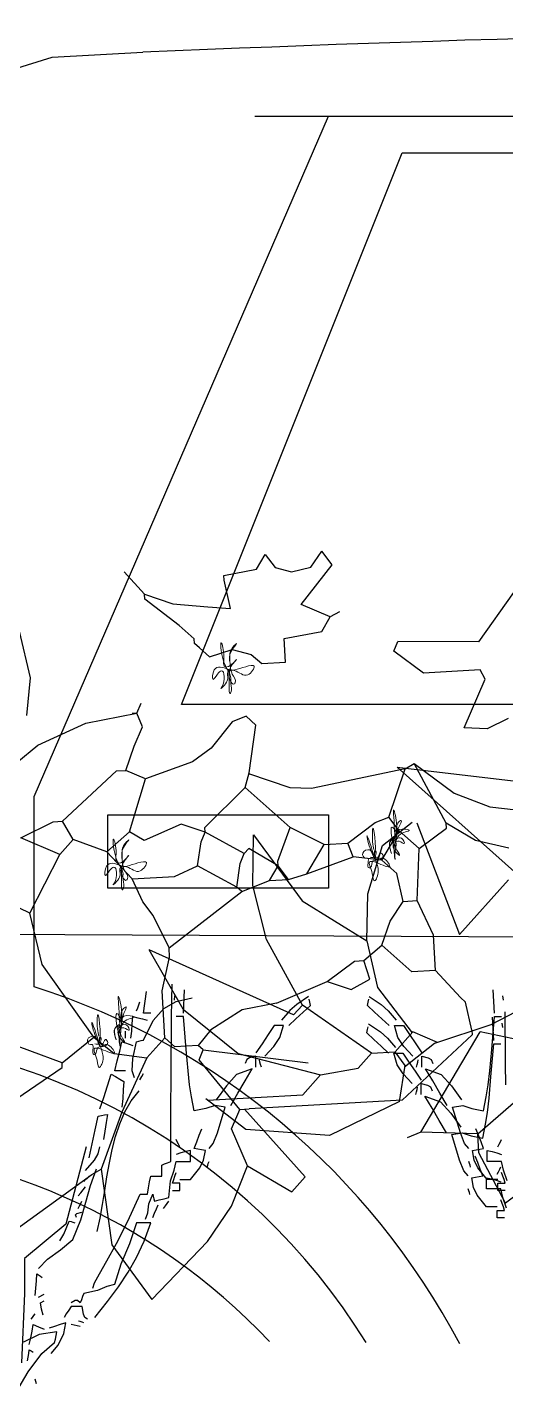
# Model space of a CAD drawing. Header units: millimetres. Extents: x -414464 to 1686, y -90036 to 108605.
# Drawn here: x -400535 to -400275, y 2587 to 3329 of the extents above; entities that cross this region are included whole.
import ezdxf

# ---------------------------------------------------------------- set-up
doc = ezdxf.new("R2010")
doc.units = ezdxf.units.MM
doc.header["$LTSCALE"] = 1000
doc.header["$MEASUREMENT"] = 0
doc.linetypes.add('AUDIT_D_120904163729-0', pattern=[0])
doc.layers.get('0').update_dxf_attribs({"linetype": 'AUDIT_D_120904163729-0'})
for name, color, linetype in [('CAR_DTL', 7, 'Continuous'), ('sb shrubs', 1, 'Continuous'), ('sb-design', 3, 'Continuous')]:
    doc.layers.add(name, color=color, linetype=linetype)
doc.styles.add('ATTR', font='romans.shx', dxfattribs={"width": 0.8, "height": 0.7})

# ---------------------------------------------------------------- blocks, each defined once
blk = doc.blocks.new('A$C3E916B73')
at = {"layer": 'sb shrubs', "color": 96}
for p, q in [((-5.583, 6.309), (-4.983, 7.234)), ((-4.983, 7.234), (-4.029, 6.346)), ((-7.764, 6.381), (-5.843, 5.151)), ((-5.689, 5.074), (-5.583, 6.309)), ((-4.029, 6.346), (-3.606, 5.791)), ((-3.606, 5.791), (-3.306, 5.151)), ((0.846, 5.997), (0.461, 5.151)), ((1.307, 5.689), (0.846, 5.997)), ((-3.306, 5.151), (-2.614, 5.612)), ((-2.614, 5.612), (-2.383, 5.382)), ((-2.383, 5.382), (-3.306, 4.228)), ((-5.843, 5.151), (-5.689, 5.074)), ((-3.306, 5.151), (-3.536, 4.536)), ((0.461, 5.151), (0.461, 4.843)), ((-5.3, 4.164), (-5.689, 5.074)), ((-0.461, 4.766), (-0.692, 4.843)), ((0.461, 4.843), (-0.461, 4.766)), ((-0.461, 4.766), (0.592, 3.188)), ((0.461, 4.843), (1.153, 4.305)), ((-3.536, 4.536), (-3.382, 4.228)), ((-3.382, 4.228), (-3.998, 3.383)), ((-3.382, 4.228), (-3.306, 4.228)), ((-3.306, 4.228), (-3.229, 4.228)), ((-0.738, 4.228), (-3.229, 4.228)), ((0.461, 3.229), (-0.738, 4.228)), ((-4.843, 3.306), (-5.3, 4.164)), ((-6.996, 3.844), (-6.227, 3.383)), ((-12.674, 3.684), (-14.026, 3.507)), ((-11.507, 3.195), (-12.674, 3.684)), ((-14.026, 3.507), (-14.646, 2.976)), ((-6.227, 3.383), (-6.227, 3.306)), ((-3.998, 3.383), (-3.921, 3.229)), ((-3.921, 3.229), (-2.229, 3.536)), ((1.307, 3.383), (0.592, 3.188)), ((-11.507, 3.195), (-11.378, 2.614)), ((-6.227, 3.306), (-7.995, 2.537)), ((-6.227, 3.306), (-5.689, 2.921)), ((-5.689, 2.921), (-5.371, 3.202)), ((-5.371, 3.202), (-4.843, 3.306)), ((-4.843, 3.306), (-4.536, 2.998)), ((-4.382, 3.152), (-4.536, 2.998)), ((-3.998, 3.152), (-4.382, 3.152)), ((-3.921, 3.229), (-3.998, 3.152)), ((-3.782, 2.906), (-3.998, 3.152)), ((0.461, 3.152), (0.384, 2.691)), ((0.461, 3.152), (0.461, 3.229)), ((-14.622, 2.998), (-13.069, 2.998)), ((-13.069, 2.998), (-12.762, 2.691)), ((-5.689, 2.921), (-6.458, 1.691)), ((-4.536, 2.998), (-4.536, 2.229)), ((-3.253, 2.611), (-3.782, 2.906)), ((-14.083, 2.267), (-12.762, 2.691)), ((-12.762, 2.691), (-12.147, 2.614)), ((0.384, 2.691), (0.308, 2.614)), ((-12.147, 2.614), (-11.916, 2.383)), ((-11.378, 2.614), (-11.532, 2.383)), ((-10.884, 2.285), (-11.392, 2.64)), ((-2.691, 2.537), (-3.253, 2.611)), ((-2.691, 2.537), (-1.845, 2.229)), ((0.308, 2.614), (-0.077, 2.153)), ((-14.928, 1.5), (-14.083, 2.267)), ((-11.916, 2.383), (-12.992, 1.538)), ((-11.916, 2.383), (-11.532, 2.383)), ((-11.224, 2.076), (-11.532, 2.383)), ((-10.833, 2.271), (-11.224, 2.076)), ((-9.952, 2.034), (-10.884, 2.285)), ((-4.536, 2.229), (-4.382, 1.691)), ((-1.845, 2.229), (-1.461, 2.383)), ((-1.845, 2.229), (-1.384, 1.922)), ((-1.461, 2.383), (-1.153, 2.229)), ((-1.153, 2.229), (-1.23, 1.922)), ((-11.76, 1.323), (-11.237, 2.093)), ((-9.533, 1.845), (-9.952, 2.034)), ((-0.461, 2.153), (-0.923, 1.691)), ((-0.077, 2.153), (-0.461, 2.153)), ((-0.077, 2.153), (-0.076, 1.575)), ((-1.384, 1.922), (-1.23, 1.922)), ((-1.23, 1.922), (-0.923, 1.691)), ((-13.146, 1.691), (-15.432, 0.503)), ((-12.992, 1.538), (-13.146, 1.691)), ((-6.458, 1.691), (-6.611, 0.846)), ((-4.382, 1.691), (-4.382, 1.538)), ((-0.923, 1.691), (-0.769, 1.307)), ((-0.076, 1.575), (-0.307, 0.999)), ((-14.914, 1.538), (-15.432, 0.503)), ((-12.992, 1.538), (-13.519, 0.438)), ((-4.382, 1.538), (-4.613, 0.999)), ((-4.382, 1.538), (-3.152, 0.692)), ((-11.886, 0.556), (-11.76, 1.323)), ((-0.769, 1.307), (-0.538, 0.999)), ((-4.613, 0.999), (-4.766, 0.769)), ((-0.538, 0.999), (-0.615, 0.538)), ((-0.538, 0.999), (-0.307, 0.999)), ((-0.307, 0.999), (-0.231, 0.154)), ((-6.611, 0.846), (-7.457, 0.384)), ((-6.611, 0.846), (-6.073, -0.077)), ((-4.766, 0.769), (-4.92, 0.384)), ((-3.152, 0.692), (-3.229, 0.615)), ((-3.152, 0.692), (-2.691, 0.538)), ((-12.9, -0.152), (-11.886, 0.556)), ((-11.886, 0.556), (-11.829, -0.211)), ((-10.968, -1.315), (-10.379, 0.538)), ((-10.379, 0.538), (-9.533, -0.308)), ((-3.229, 0.615), (-3.844, 0.231)), ((-3.229, 0.615), (-3.152, 0.231)), ((-2.691, 0.538), (-2.383, 0.538)), ((-2.691, 0.538), (-2.537, 0.308)), ((-2.383, 0.538), (-2.537, 0.308)), ((-2.383, 0.538), (-2.076, 0.461)), ((-2.076, 0.461), (-1.307, 0.231)), ((-2.076, 0.461), (-1.768, 0)), ((-0.615, 0.538), (-0.846, 0.308)), ((-13.519, 0.438), (-13.688, -0.447)), ((-4.92, 0.384), (-5.305, -0.077)), ((-4.92, 0.384), (-4.228, 0.384)), ((-4.228, 0.384), (-3.844, 0.231)), ((-3.844, 0.231), (-3.767, -0.154)), ((-3.152, 0.231), (-3.075, 0.077)), ((-2.537, 0.308), (-2.998, 0)), ((-2.537, 0.308), (-2.537, 0.231)), ((-2.537, 0.231), (-2.306, -0.308)), ((-1.307, 0.231), (-1.384, 0)), ((-0.846, 0.308), (-1.307, 0.231)), ((-0.846, 0.308), (-0.538, -0.154)), ((1.23, 0.231), (0.692, 0.077)), ((-3.075, 0.077), (-3.69, -0.308)), ((-2.998, 0), (-3.075, 0.077)), ((-1.768, 0), (-2.306, -0.308)), ((-1.768, 0), (-1.384, 0)), ((-1.384, 0), (-0.923, -0.308)), ((-0.231, 0.154), (-0.538, -0.154)), ((-0.231, 0.154), (0.231, -0.154)), ((0.692, 0.077), (0.231, -0.231)), ((-13.632, -1.273), (-12.9, -0.152)), ((-11.829, -0.211), (-11.548, -0.978)), ((-6.073, -0.077), (-6.688, -0.384)), ((-6.073, -0.077), (-5.843, -0.308)), ((-5.305, -0.077), (-5.843, -0.308)), ((-5.305, -0.077), (-4.92, -0.384)), ((-3.767, -0.154), (-3.69, -0.308)), ((-0.538, -0.154), (-0.692, -0.384)), ((0.231, -0.154), (0.231, -0.231)), ((-9.379, -0.384), (-11.235, -2.24)), ((-6.688, -0.384), (-6.15, -0.615)), ((-5.843, -0.308), (-5.996, -0.615)), ((-4.689, -0.231), (-4.92, -0.384)), ((-4.92, -0.384), (-4.613, -1.23)), ((-4.074, -0.461), (-4.689, -0.231)), ((-3.69, -0.308), (-4.074, -0.461)), ((-3.69, -0.308), (-3.69, -0.384)), ((-3.69, -0.384), (-2.998, -0.999)), ((-2.306, -0.308), (-2.998, -0.999)), ((-0.923, -0.308), (-0.692, -0.384)), ((-0.692, -0.384), (-0.384, -1.153)), ((0.231, -0.231), (-0.231, -1.23)), ((0.955, -0.459), (1.384, -0.384)), ((-13.688, -0.447), (-13.632, -1.273)), ((-6.15, -0.615), (-5.996, -0.615)), ((-5.996, -0.615), (-5.074, -1.384)), ((0.39, -0.711), (0.955, -0.459)), ((-0.231, -1.23), (0.39, -0.711)), ((-11.548, -0.978), (-11.041, -1.333)), ((-2.998, -0.999), (-2.921, -1.23)), ((-2.271, -0.952), (-2.927, -1.213)), ((-1.922, -0.922), (-2.271, -0.952)), ((-0.384, -1.153), (-1.922, -0.922)), ((-4.613, -1.23), (-4.92, -1.384)), ((-3.833, -1.461), (-4.613, -1.23)), ((-2.921, -1.23), (-2.768, -1.999)), ((-0.384, -1.153), (-0.231, -1.23)), ((-5.074, -1.384), (-4.92, -1.384)), ((-4.92, -1.384), (-4.766, -1.768)), ((-3.518, -1.667), (-3.833, -1.461)), ((-6.688, -1.614), (-6.329, -1.874)), ((-4.766, -1.768), (-4.613, -2.076)), ((-3.152, -2.076), (-3.518, -1.667)), ((0.984, -1.731), (0.615, -1.768)), ((0.615, -1.768), (1, -2.537)), ((1.337, -1.879), (0.984, -1.731)), ((-11.235, -2.24), (-8.995, -1.845)), ((-6.329, -1.874), (-5.528, -2.19)), ((-2.768, -1.999), (-2.921, -2.153)), ((-5.528, -2.19), (-4.689, -2.306)), ((-4.613, -2.076), (-4.689, -2.306)), ((-2.921, -2.153), (-3.152, -2.076)), ((-6.394, -2.974), (-6.486, -2.369)), ((-4.766, -2.306), (-4.689, -2.306)), ((-4.689, -2.306), (-4.613, -2.46)), ((1, -2.537), (0.923, -2.691)), ((0, -2.691), (-0.461, -3.075)), ((0.923, -2.691), (0, -2.691)), ((-6.526, -3.745), (-6.394, -2.974)), ((-2.783, -3.153), (-2.614, -2.998)), ((-2.614, -2.998), (-2.229, -2.998)), ((-2.229, -2.998), (-2.229, -3.383)), ((-0.461, -3.075), (-0.384, -3.229)), ((-3.613, -3.306), (-3.69, -3.383)), ((-3.613, -3.306), (-3.46, -3.152)), ((-3.46, -3.152), (-3.085, -3.249)), ((-3.085, -3.249), (-2.783, -3.153)), ((0.923, -3.152), (-0.384, -3.229)), ((1.538, -3.921), (0.923, -3.152)), ((-3.69, -3.459), (-3.921, -3.69)), ((-3.69, -3.383), (-3.69, -3.459)), ((-2.229, -3.383), (-1.614, -3.459)), ((-1.614, -3.459), (-1.461, -3.69)), ((-3.921, -3.69), (-4.459, -4.151)), ((-1.461, -3.69), (-1.922, -3.921)), ((-1.307, -3.767), (-1.461, -3.69)), ((-4.004, -4.047), (-3.439, -3.965)), ((-3.439, -3.965), (-3.075, -3.921)), ((-3.075, -3.921), (-3.152, -4.382)), ((-1.922, -3.921), (-1.384, -4.536)), ((-4.459, -4.228), (-4.004, -4.047)), ((-4.459, -4.151), (-4.459, -4.228)), ((-4.459, -4.228), (-4.766, -4.613)), ((-3.152, -4.382), (-3.152, -4.459)), ((-3.152, -4.459), (-2.614, -4.536)), ((-2.614, -4.536), (-2.46, -4.766)), ((-2.46, -4.766), (-2.31, -4.543)), ((-2.31, -4.543), (-2.047, -4.46)), ((-2.047, -4.46), (-1.732, -4.515)), ((-1.732, -4.515), (-1.537, -4.766)), ((-1.384, -4.536), (-1.537, -4.766))]:
    blk.add_line(p, q, dxfattribs=at)
for centre, start, end in [((-0.738, 4.228), 49.844, 89.647), ((-11.507, 3.195), 12.8043, 67.5333)]:
    blk.add_arc(centre, 0.00000961, start, end, dxfattribs=at)
blk = doc.blocks.new('gt')
at = {"layer": 'sb-design', "color": 46}
for p, q in [((597.9543, 207.0863), (597.9507, 207.1614)), ((597.9918, 207.1282), (597.9912, 207.1796)), ((599.0604, 207.1282), (599.061, 207.1796)), ((599.0979, 207.0863), (599.1015, 207.1614)), ((600.1097, 207.0863), (600.1061, 207.1614)), ((597.5411, 207.111), (597.5434, 207.1212)), ((597.5434, 207.1212), (597.5455, 207.1309)), ((597.547, 207.1403), (597.5855, 207.114)), ((597.5855, 207.114), (597.6083, 207.0939)), ((597.9836, 207.1286), (597.9821, 207.1426)), ((597.9925, 207.0717), (597.9918, 207.1282)), ((598.9531, 207.1133), (598.9566, 207.1227)), ((598.9684, 207.0863), (598.9777, 207.1564)), ((599.0339, 207.1014), (599.0746, 207.1234)), ((599.0597, 207.0717), (599.0604, 207.1282)), ((599.0686, 207.1286), (599.0701, 207.1426)), ((599.0746, 207.1234), (599.1261, 207.1358)), ((599.4667, 207.114), (599.4439, 207.0939)), ((599.5052, 207.1403), (599.4667, 207.114)), ((599.5088, 207.1212), (599.5067, 207.1309)), ((599.5111, 207.111), (599.5088, 207.1212)), ((599.6966, 207.111), (599.6989, 207.1212)), ((599.6989, 207.1212), (599.7009, 207.1309)), ((599.7024, 207.1403), (599.7409, 207.114)), ((599.7409, 207.114), (599.7637, 207.0939)), ((600.1391, 207.1286), (600.1375, 207.1426)), ((597.5646, 207.0895), (597.5411, 207.111)), ((597.5881, 207.0675), (597.5646, 207.0895)), ((597.6083, 207.0939), (597.635, 207.0628)), ((597.9455, 206.9679), (597.9543, 207.0746)), ((597.9543, 207.0746), (597.9624, 207.0746)), ((597.9624, 207.0746), (597.9704, 207.0746)), ((597.9704, 207.0746), (597.9777, 207.0746)), ((597.9932, 207.0099), (597.9925, 207.0717)), ((598.9316, 207.0511), (598.9332, 207.0746)), ((598.9332, 207.0746), (598.9493, 207.071)), ((598.9449, 207.0934), (598.9493, 207.1036)), ((598.9493, 207.1036), (598.9531, 207.1133)), ((598.9493, 207.071), (598.9648, 207.0672)), ((598.9766, 207.0863), (598.9684, 207.0863)), ((598.9845, 207.0863), (598.9766, 207.0863)), ((598.9919, 207.0863), (598.9845, 207.0863)), ((598.9999, 207.0622), (599.0339, 207.1014)), ((599.059, 207.0099), (599.0597, 207.0717)), ((599.0818, 207.0746), (599.0745, 207.0746)), ((599.0898, 207.0746), (599.0818, 207.0746)), ((599.0979, 207.0746), (599.0898, 207.0746)), ((599.1067, 206.9679), (599.0979, 207.0746)), ((599.4439, 207.0939), (599.4172, 207.0628)), ((599.4641, 207.0675), (599.4876, 207.0895)), ((599.4876, 207.0895), (599.5111, 207.111)), ((599.72, 207.0895), (599.6966, 207.111)), ((599.7435, 207.0675), (599.72, 207.0895)), ((599.7637, 207.0939), (599.7905, 207.0628)), ((600.101, 206.9679), (600.1097, 207.0746)), ((600.1097, 207.0746), (600.1179, 207.0746)), ((600.1179, 207.0746), (600.1258, 207.0746)), ((600.1258, 207.0746), (600.1332, 207.0746)), ((597.6115, 207.0452), (597.5881, 207.0675)), ((597.6402, 207.0071), (597.6291, 207.0452)), ((597.6291, 207.0452), (597.6394, 207.0452)), ((597.6394, 207.0452), (597.6491, 207.0452)), ((597.6491, 207.0452), (597.6585, 207.0452)), ((597.6585, 207.0452), (597.6784, 207.0159)), ((598.9097, 207.0202), (598.9097, 207.0276)), ((598.9273, 207.0042), (598.9296, 207.0276)), ((598.9296, 207.0276), (598.9316, 207.0511)), ((598.9648, 207.0672), (598.9801, 207.0628)), ((598.9684, 206.9983), (598.9999, 207.0622)), ((599.3937, 207.0452), (599.3738, 207.0159)), ((599.4031, 207.0452), (599.3937, 207.0452)), ((599.4128, 207.0452), (599.4031, 207.0452)), ((599.412, 207.0071), (599.4231, 207.0452)), ((599.4231, 207.0452), (599.4128, 207.0452)), ((599.4407, 207.0452), (599.4641, 207.0675)), ((599.767, 207.0452), (599.7435, 207.0675)), ((599.7957, 207.0071), (599.7846, 207.0452)), ((599.7846, 207.0452), (599.7948, 207.0452)), ((599.7948, 207.0452), (599.8045, 207.0452)), ((599.8045, 207.0452), (599.8139, 207.0452)), ((599.8139, 207.0452), (599.8339, 207.0159)), ((597.6599, 206.9773), (597.6402, 207.0071)), ((597.6784, 207.0159), (597.6984, 206.9865)), ((597.6984, 206.9865), (597.7184, 206.9572)), ((597.9939, 206.9421), (597.9932, 207.0099)), ((598.8906, 206.9616), (598.898, 206.9924)), ((598.898, 206.9924), (598.9097, 206.9889)), ((598.9097, 207.0123), (598.9097, 207.0202)), ((598.9097, 207.0042), (598.9097, 207.0123)), ((598.9097, 206.9889), (598.9214, 206.985)), ((598.9214, 206.985), (598.9332, 206.9807)), ((598.9329, 206.9385), (598.9449, 206.9924)), ((598.9449, 206.9924), (598.9531, 206.9947)), ((598.9531, 206.9947), (598.961, 206.9968)), ((598.961, 206.9968), (598.9684, 206.9983)), ((599.0583, 206.9421), (599.059, 207.0099)), ((599.3538, 206.9865), (599.3338, 206.9572)), ((599.3738, 207.0159), (599.3538, 206.9865)), ((599.3923, 206.9773), (599.412, 207.0071)), ((599.8154, 206.9773), (599.7957, 207.0071)), ((599.8339, 207.0159), (599.8538, 206.9865)), ((599.8538, 206.9865), (599.8738, 206.9572)), ((597.689, 206.9455), (597.6599, 206.9773)), ((597.7184, 206.9455), (597.7392, 206.9407)), ((597.7184, 206.9337), (597.7184, 206.9455)), ((597.7392, 206.9407), (597.7483, 206.9346)), ((597.9393, 206.8986), (597.9455, 206.9679)), ((598.8827, 206.9302), (598.8906, 206.9616)), ((598.9314, 206.8976), (598.9329, 206.9385)), ((599.0578, 206.868), (599.0583, 206.9421)), ((599.1129, 206.8986), (599.1067, 206.9679)), ((599.313, 206.9407), (599.3039, 206.9346)), ((599.3338, 206.9455), (599.313, 206.9407)), ((599.3338, 206.9337), (599.3338, 206.9455)), ((599.3632, 206.9455), (599.3923, 206.9773)), ((599.8444, 206.9455), (599.8154, 206.9773)), ((599.8738, 206.9455), (599.8947, 206.9407)), ((599.8738, 206.9337), (599.8738, 206.9455)), ((599.8947, 206.9407), (599.9038, 206.9346)), ((600.0948, 206.8986), (600.101, 206.9679)), ((597.7007, 206.9103), (597.703, 206.9184)), ((597.703, 206.9184), (597.7051, 206.9263)), ((597.7051, 206.9263), (597.7066, 206.9337)), ((597.7184, 206.922), (597.7184, 206.9337)), ((597.7184, 206.9103), (597.7184, 206.922)), ((597.7301, 206.9044), (597.7811, 206.8863)), ((597.7536, 206.8653), (597.7301, 206.9044)), ((597.7483, 206.9346), (597.7536, 206.922)), ((597.934, 206.8521), (597.9393, 206.8986)), ((598.8745, 206.8985), (598.8827, 206.9302)), ((598.8862, 206.8985), (598.8745, 206.8985)), ((598.898, 206.8985), (598.8862, 206.8985)), ((598.9097, 206.8985), (598.898, 206.8985)), ((598.939, 206.875), (598.9314, 206.8976)), ((599.1182, 206.8521), (599.1129, 206.8986)), ((599.3221, 206.9044), (599.2711, 206.8863)), ((599.3039, 206.9346), (599.2986, 206.922)), ((599.2986, 206.8653), (599.3221, 206.9044)), ((599.3338, 206.922), (599.3338, 206.9337)), ((599.3338, 206.9103), (599.3338, 206.922)), ((599.3471, 206.9263), (599.3456, 206.9337)), ((599.3492, 206.9184), (599.3471, 206.9263)), ((599.3515, 206.9103), (599.3492, 206.9184)), ((599.8562, 206.9103), (599.8585, 206.9184)), ((599.8585, 206.9184), (599.8605, 206.9263)), ((599.8605, 206.9263), (599.862, 206.9337)), ((599.8738, 206.922), (599.8738, 206.9337)), ((599.8738, 206.9103), (599.8738, 206.922)), ((599.8855, 206.9044), (599.9366, 206.8863)), ((599.909, 206.8653), (599.8855, 206.9044)), ((599.9038, 206.9346), (599.909, 206.922)), ((600.0894, 206.8521), (600.0948, 206.8986)), ((597.777, 206.8257), (597.7536, 206.8653)), ((597.7811, 206.8863), (597.8144, 206.8497)), ((597.8144, 206.8497), (597.8475, 206.8034)), ((597.9278, 206.8135), (597.934, 206.8521)), ((598.8389, 206.8117), (598.851, 206.8492)), ((598.851, 206.8492), (598.8627, 206.8868)), ((598.8627, 206.8868), (598.8768, 206.8794)), ((598.8768, 206.8794), (598.8906, 206.8715)), ((598.8906, 206.8715), (598.9038, 206.8633)), ((598.9038, 206.8633), (598.9023, 206.836)), ((598.9566, 206.8692), (598.9625, 206.8794)), ((598.9625, 206.8794), (598.9684, 206.8891)), ((599.0573, 206.787), (599.0578, 206.868)), ((599.1244, 206.8135), (599.1182, 206.8521)), ((599.2378, 206.8497), (599.2047, 206.8034)), ((599.2711, 206.8863), (599.2378, 206.8497)), ((599.2752, 206.8257), (599.2986, 206.8653)), ((599.9325, 206.8257), (599.909, 206.8653)), ((599.9366, 206.8863), (599.9699, 206.8497)), ((599.9699, 206.8497), (600.0029, 206.8034)), ((600.0832, 206.8135), (600.0894, 206.8521)), ((597.8005, 206.7858), (597.777, 206.8257)), ((597.9191, 206.7682), (597.9278, 206.8135)), ((598.8264, 206.7741), (598.8389, 206.8117)), ((598.9003, 206.8081), (598.898, 206.78)), ((598.9023, 206.836), (598.9003, 206.8081)), ((598.9283, 206.8004), (598.9537, 206.8331)), ((599.1331, 206.7682), (599.1244, 206.8135)), ((599.2517, 206.7858), (599.2752, 206.8257)), ((599.9559, 206.7858), (599.9325, 206.8257)), ((600.0745, 206.7682), (600.0832, 206.8135)), ((597.8181, 206.78), (597.8513, 206.7853)), ((597.8435, 206.6967), (597.8181, 206.78)), ((597.8513, 206.7853), (597.8812, 206.7755)), ((597.8812, 206.7755), (597.9191, 206.7682)), ((598.8906, 206.7259), (598.9075, 206.7645)), ((598.9075, 206.7645), (598.9283, 206.8004)), ((599.057, 206.6988), (599.0573, 206.787)), ((599.171, 206.7755), (599.1331, 206.7682)), ((599.2009, 206.7853), (599.171, 206.7755)), ((599.2341, 206.78), (599.2009, 206.7853)), ((599.2087, 206.6967), (599.2341, 206.78)), ((599.9736, 206.78), (600.0068, 206.7853)), ((599.999, 206.6967), (599.9736, 206.78)), ((600.0068, 206.7853), (600.0366, 206.7755)), ((600.0366, 206.7755), (600.0745, 206.7682)), ((598.8111, 206.7057), (598.8205, 206.7506)), ((598.8205, 206.7506), (598.831, 206.7529)), ((598.831, 206.7529), (598.8413, 206.755)), ((598.8413, 206.755), (598.851, 206.7565)), ((598.8471, 206.7295), (598.8427, 206.7022)), ((598.851, 206.7565), (598.8471, 206.7295)), ((598.877, 206.6849), (598.8906, 206.7259)), ((597.8572, 206.6617), (597.8435, 206.6967)), ((597.9026, 206.6884), (597.8944, 206.7095)), ((597.9108, 206.6669), (597.9026, 206.6884)), ((597.9742, 206.6669), (597.9777, 206.6743)), ((598.8014, 206.6602), (598.8111, 206.7057)), ((598.8427, 206.7022), (598.8381, 206.6743)), ((598.866, 206.6422), (598.877, 206.6849)), ((599.0568, 206.6027), (599.057, 206.6988)), ((599.078, 206.6669), (599.0745, 206.6743)), ((599.1414, 206.6669), (599.1496, 206.6884)), ((599.1496, 206.6884), (599.1578, 206.7095)), ((599.195, 206.6617), (599.2087, 206.6967)), ((600.0127, 206.6617), (599.999, 206.6967)), ((600.0581, 206.6884), (600.0498, 206.7095)), ((600.0663, 206.6669), (600.0581, 206.6884)), ((600.1296, 206.6669), (600.1332, 206.6743)), ((597.8709, 206.645), (597.8572, 206.6617)), ((597.8827, 206.6391), (597.8952, 206.6414)), ((597.8884, 206.6074), (597.8827, 206.6391)), ((597.8952, 206.6414), (597.9073, 206.6435)), ((597.9073, 206.6435), (597.9191, 206.645)), ((597.9191, 206.645), (597.9108, 206.6669)), ((597.9308, 206.6391), (597.9469, 206.6353)), ((597.9308, 206.6273), (597.9308, 206.6391)), ((597.9308, 206.6153), (597.9308, 206.6273)), ((597.9469, 206.6353), (597.9624, 206.6309)), ((597.9624, 206.6309), (597.9777, 206.6262)), ((597.966, 206.6509), (597.9704, 206.659)), ((597.9704, 206.659), (597.9742, 206.6669)), ((598.7911, 206.6145), (598.8014, 206.6602)), ((598.8207, 206.6276), (598.8264, 206.6509)), ((598.857, 206.5982), (598.866, 206.6422)), ((599.0898, 206.6309), (599.0745, 206.6262)), ((599.0818, 206.659), (599.078, 206.6669)), ((599.0862, 206.6509), (599.0818, 206.659)), ((599.1053, 206.6353), (599.0898, 206.6309)), ((599.1214, 206.6391), (599.1053, 206.6353)), ((599.1214, 206.6273), (599.1214, 206.6391)), ((599.1214, 206.6153), (599.1214, 206.6273)), ((599.1331, 206.645), (599.1414, 206.6669)), ((599.1449, 206.6435), (599.1331, 206.645)), ((599.157, 206.6414), (599.1449, 206.6435)), ((599.1695, 206.6391), (599.157, 206.6414)), ((599.1638, 206.6074), (599.1695, 206.6391)), ((599.1813, 206.645), (599.195, 206.6617)), ((600.0264, 206.645), (600.0127, 206.6617)), ((600.0381, 206.6391), (600.0507, 206.6414)), ((600.0438, 206.6074), (600.0381, 206.6391)), ((600.0507, 206.6414), (600.0627, 206.6435)), ((600.0627, 206.6435), (600.0745, 206.645)), ((600.0745, 206.645), (600.0663, 206.6669)), ((600.0862, 206.6391), (600.1023, 206.6353)), ((600.0862, 206.6273), (600.0862, 206.6391)), ((600.0862, 206.6153), (600.0862, 206.6273)), ((600.1023, 206.6353), (600.1179, 206.6309)), ((600.1179, 206.6309), (600.1332, 206.6262)), ((600.1214, 206.6509), (600.1258, 206.659)), ((600.1258, 206.659), (600.1296, 206.6669)), ((597.8732, 206.5969), (597.8709, 206.6027)), ((597.8753, 206.591), (597.8732, 206.5969)), ((597.8768, 206.5851), (597.8753, 206.591)), ((597.9008, 206.5828), (597.8884, 206.6074)), ((597.9308, 206.5441), (597.9008, 206.5828)), ((597.9308, 206.6027), (597.9308, 206.6153)), ((597.9469, 206.6027), (597.9308, 206.6027)), ((597.9624, 206.6027), (597.9469, 206.6027)), ((597.9777, 206.6027), (597.9624, 206.6027)), ((597.9844, 206.5749), (597.9777, 206.6027)), ((599.0275, 206.591), (599.0369, 206.5953)), ((599.0275, 206.5793), (599.0275, 206.591)), ((599.0369, 206.5953), (599.0466, 206.5992)), ((599.0466, 206.5992), (599.0568, 206.6027)), ((599.0678, 206.5749), (599.0745, 206.6027)), ((599.0745, 206.6027), (599.0898, 206.6027)), ((599.0898, 206.6027), (599.1053, 206.6027)), ((599.1053, 206.6027), (599.1214, 206.6027)), ((599.1214, 206.6027), (599.1214, 206.6153)), ((599.1214, 206.5441), (599.1514, 206.5828)), ((599.1514, 206.5828), (599.1638, 206.6074)), ((599.1754, 206.5851), (599.1769, 206.591)), ((599.1769, 206.591), (599.179, 206.5969)), ((599.179, 206.5969), (599.1813, 206.6027)), ((600.0287, 206.5969), (600.0264, 206.6027)), ((600.0307, 206.591), (600.0287, 206.5969)), ((600.0322, 206.5851), (600.0307, 206.591)), ((600.0563, 206.5828), (600.0438, 206.6074)), ((600.0862, 206.5441), (600.0563, 206.5828)), ((600.0862, 206.6027), (600.0862, 206.6153)), ((600.1023, 206.6027), (600.0862, 206.6027)), ((600.1179, 206.6027), (600.1023, 206.6027)), ((600.1332, 206.6027), (600.1179, 206.6027)), ((600.1398, 206.5749), (600.1332, 206.6027)), ((597.9425, 206.5441), (597.9308, 206.5441)), ((597.9543, 206.5441), (597.9425, 206.5441)), ((597.966, 206.5441), (597.9543, 206.5441)), ((597.9821, 206.5558), (597.9777, 206.5675)), ((597.9859, 206.5441), (597.9821, 206.5558)), ((597.9962, 206.5406), (597.9844, 206.5749)), ((597.9895, 206.5323), (597.9859, 206.5441)), ((598.9841, 206.517), (598.9879, 206.5367)), ((598.9879, 206.5367), (598.9923, 206.5558)), ((598.9923, 206.5558), (599.004, 206.5558)), ((599.004, 206.5558), (599.0158, 206.5558)), ((599.0158, 206.5558), (599.0275, 206.5558)), ((599.0275, 206.5675), (599.0275, 206.5793)), ((599.0275, 206.5558), (599.0275, 206.5675)), ((599.051, 206.4854), (599.056, 206.5406)), ((599.056, 206.5406), (599.0678, 206.5749)), ((599.0627, 206.5323), (599.0663, 206.5441)), ((599.0663, 206.5441), (599.0701, 206.5558)), ((599.0701, 206.5558), (599.0745, 206.5675)), ((599.0862, 206.5441), (599.0979, 206.5441)), ((599.0979, 206.5441), (599.1097, 206.5441)), ((599.1097, 206.5441), (599.1214, 206.5441)), ((600.098, 206.5441), (600.0862, 206.5441)), ((600.1097, 206.5441), (600.098, 206.5441)), ((600.1214, 206.5441), (600.1097, 206.5441)), ((600.1375, 206.5558), (600.1332, 206.5675)), ((600.1414, 206.5441), (600.1375, 206.5558)), ((600.1516, 206.5406), (600.1398, 206.5749)), ((600.1449, 206.5323), (600.1414, 206.5441)), ((597.966, 206.5323), (597.9742, 206.5323)), ((597.966, 206.5249), (597.966, 206.5323)), ((597.966, 206.517), (597.966, 206.5249)), ((597.966, 206.5088), (597.966, 206.517)), ((597.9742, 206.5088), (597.966, 206.5088)), ((597.9742, 206.5323), (597.9821, 206.5323)), ((597.9821, 206.5088), (597.9742, 206.5088)), ((597.9821, 206.5323), (597.9895, 206.5323)), ((597.9895, 206.5088), (597.9821, 206.5088)), ((598.9168, 206.4084), (598.9571, 206.4971)), ((598.9571, 206.4971), (598.9645, 206.4971)), ((598.9645, 206.4971), (598.9724, 206.4971)), ((598.9724, 206.4971), (598.9806, 206.4971)), ((598.9806, 206.4971), (598.9841, 206.517)), ((598.985, 206.4656), (598.9982, 206.4971)), ((598.9982, 206.4971), (598.9997, 206.4897)), ((599.0701, 206.5323), (599.0627, 206.5323)), ((599.0627, 206.5088), (599.0701, 206.5088)), ((599.078, 206.5323), (599.0701, 206.5323)), ((599.0701, 206.5088), (599.078, 206.5088)), ((599.0862, 206.5323), (599.078, 206.5323)), ((599.078, 206.5088), (599.0862, 206.5088)), ((599.0862, 206.5249), (599.0862, 206.5323)), ((599.0862, 206.517), (599.0862, 206.5249)), ((599.0862, 206.5088), (599.0862, 206.517)), ((600.1214, 206.5323), (600.1296, 206.5323)), ((600.1214, 206.5249), (600.1214, 206.5323)), ((600.1214, 206.517), (600.1214, 206.5249)), ((600.1214, 206.5088), (600.1214, 206.517)), ((600.1296, 206.5088), (600.1214, 206.5088)), ((600.1296, 206.5323), (600.1375, 206.5323)), ((600.1375, 206.5088), (600.1296, 206.5088)), ((600.1375, 206.5323), (600.1449, 206.5323)), ((600.1449, 206.5088), (600.1375, 206.5088)), ((598.9823, 206.4362), (598.985, 206.4656)), ((598.9997, 206.4897), (599.0017, 206.4818)), ((599.0017, 206.4818), (599.004, 206.4736)), ((599.004, 206.4736), (599.0193, 206.478)), ((599.004, 206.4349), (599.0099, 206.4486)), ((599.0099, 206.4486), (599.0158, 206.4619)), ((599.0193, 206.478), (599.0349, 206.4818)), ((599.0334, 206.4502), (599.0392, 206.4583)), ((599.0349, 206.4818), (599.051, 206.4854)), ((599.0392, 206.4583), (599.0451, 206.4662)), ((599.0451, 206.4662), (599.051, 206.4736)), ((598.8802, 206.3363), (598.9168, 206.4084)), ((598.9453, 206.4032), (598.9229, 206.3347)), ((598.9606, 206.4032), (598.9453, 206.4032)), ((598.9762, 206.4032), (598.9606, 206.4032)), ((598.9702, 206.3439), (598.9923, 206.4032)), ((598.9747, 206.4149), (598.9823, 206.4362)), ((598.9923, 206.4032), (598.9762, 206.4032)), ((598.9982, 206.4208), (599.004, 206.4349)), ((598.849, 206.2797), (598.8802, 206.3363)), ((598.9229, 206.3347), (598.8939, 206.2694)), ((598.9456, 206.2911), (598.9702, 206.3439)), ((598.8247, 206.2373), (598.849, 206.2797)), ((598.8939, 206.2694), (598.8737, 206.2025)), ((598.9179, 206.2424), (598.9456, 206.2911)), ((598.8864, 206.1952), (598.9179, 206.2424)), ((598.8492, 206.1962), (598.8181, 206.1834)), ((598.8737, 206.2025), (598.8492, 206.1962)), ((598.8504, 206.1472), (598.8864, 206.1952)), ((598.8092, 206.0957), (598.8504, 206.1472))]:
    blk.add_line(p, q, dxfattribs=at)
at = {"layer": 'sb-design', "color": 36}
for p, q in [((598.8085, 206.6076), (598.8207, 206.6276)), ((598.7794, 206.5734), (598.8085, 206.6076)), ((598.8492, 206.5533), (598.857, 206.5982)), ((598.7735, 206.5382), (598.7794, 206.5441)), ((598.7794, 206.5441), (598.7853, 206.5499)), ((598.7853, 206.5499), (598.7911, 206.5558)), ((598.7954, 206.5245), (598.8146, 206.5793)), ((598.8421, 206.5081), (598.8492, 206.5533)), ((598.7559, 206.4912), (598.7641, 206.5015)), ((598.7641, 206.5015), (598.772, 206.5111)), ((598.772, 206.5111), (598.7794, 206.5206)), ((598.7809, 206.4704), (598.7954, 206.5245)), ((598.8349, 206.4629), (598.8421, 206.5081)), ((598.7559, 206.4502), (598.7603, 206.4583)), ((598.7603, 206.4583), (598.7641, 206.4662)), ((598.7641, 206.4662), (598.7677, 206.4736)), ((598.7641, 206.4132), (598.7809, 206.4704)), ((598.827, 206.4184), (598.8349, 206.4629)), ((598.709, 206.3661), (598.7266, 206.4091)), ((598.7266, 206.4091), (598.7325, 206.4076)), ((598.7325, 206.4076), (598.7383, 206.4055)), ((598.7383, 206.3492), (598.7641, 206.4132)), ((598.7383, 206.4055), (598.7442, 206.4032)), ((598.7468, 206.4293), (598.7514, 206.4339)), ((598.7501, 206.4208), (598.7468, 206.4293)), ((598.7514, 206.4339), (598.7677, 206.4384)), ((598.8176, 206.375), (598.827, 206.4184)), ((598.6953, 206.3445), (598.709, 206.3661)), ((598.6557, 206.2849), (598.6977, 206.3157)), ((598.6977, 206.3157), (598.7383, 206.3492)), ((598.6268, 206.2553), (598.6557, 206.2849)), ((598.6194, 206.2142), (598.621, 206.2377)), ((598.621, 206.2377), (598.6268, 206.2341)), ((598.6268, 206.2341), (598.6327, 206.2303)), ((598.6327, 206.2303), (598.6386, 206.226)), ((598.8089, 206.2081), (598.8247, 206.2373)), ((598.6151, 206.1673), (598.6174, 206.1908)), ((598.6174, 206.1908), (598.6194, 206.2142)), ((598.8181, 206.1834), (598.774, 206.1732)), ((598.8033, 206.1908), (598.8089, 206.2081)), ((598.6268, 206.1614), (598.6444, 206.1716)), ((598.6327, 206.1426), (598.6444, 206.1493)), ((598.6357, 206.122), (598.6327, 206.1426)), ((598.7457, 206.1505), (598.7329, 206.1426)), ((598.7533, 206.1505), (598.7457, 206.1505)), ((598.7622, 206.1426), (598.7533, 206.1505)), ((598.7658, 206.1532), (598.7622, 206.1426)), ((598.7696, 206.1634), (598.7658, 206.1532)), ((598.774, 206.1732), (598.7696, 206.1634)), ((598.6022, 206.0898), (598.6068, 206.0957)), ((598.6068, 206.0957), (598.6112, 206.1016)), ((598.6112, 206.1016), (598.6151, 206.1074)), ((598.6414, 206.1026), (598.6357, 206.122)), ((598.7168, 206.1074), (598.7094, 206.0957)), ((598.7247, 206.1192), (598.7168, 206.1074)), ((598.7329, 206.1309), (598.7247, 206.1192)), ((598.7446, 206.1309), (598.7329, 206.1309)), ((598.7564, 206.1309), (598.7446, 206.1309)), ((598.7681, 206.1309), (598.7564, 206.1309)), ((598.7727, 206.1059), (598.7681, 206.1309)), ((598.7772, 206.0953), (598.7727, 206.1059)), ((598.7857, 206.0898), (598.7772, 206.0953)), ((598.601, 206.0296), (598.6053, 206.051)), ((598.6053, 206.051), (598.6092, 206.0722)), ((598.6092, 206.0722), (598.6268, 206.0648)), ((598.6268, 206.0648), (598.6444, 206.0569)), ((598.6859, 206.0487), (598.6286, 206.0398)), ((598.6789, 206.0663), (598.6613, 206.0605)), ((598.6969, 206.0722), (598.6789, 206.0663)), ((598.6836, 206.037), (598.6859, 206.0487)), ((598.7153, 206.0781), (598.6969, 206.0722)), ((598.7083, 206.0431), (598.7153, 206.0781)), ((598.7423, 206.0707), (598.7329, 206.0722)), ((598.752, 206.0686), (598.7423, 206.0707)), ((598.7622, 206.0663), (598.752, 206.0686)), ((598.7622, 206.0824), (598.7564, 206.0839)), ((598.7681, 206.0804), (598.7622, 206.0824)), ((598.774, 206.0781), (598.7681, 206.0804)), ((598.6286, 206.0398), (598.5776, 206.0153)), ((598.5963, 206.0077), (598.601, 206.0296)), ((598.6374, 205.9786), (598.6789, 206.0135)), ((598.6672, 205.9783), (598.6906, 206.0055)), ((598.6789, 206.0135), (598.6813, 206.0253)), ((598.6813, 206.0253), (598.6836, 206.037)), ((598.6906, 206.0055), (598.7083, 206.0431)), ((598.5904, 205.9548), (598.5927, 205.9666)), ((598.5925, 205.918), (598.6374, 205.9786)), ((598.5927, 205.9666), (598.5948, 205.9783)), ((598.5948, 205.9783), (598.5963, 205.99)), ((598.5963, 205.99), (598.603, 205.9865)), ((598.603, 205.9865), (598.6092, 205.9827)), ((598.5526, 205.8506), (598.5925, 205.918)), ((598.6194, 205.8797), (598.6151, 205.895))]:
    blk.add_line(p, q, dxfattribs=at)
at = {"layer": 'sb-design', "color": 46}
blk.add_lwpolyline([(598.7815, 206.6509), (598.7148, 206.3996), (598.5813, 206.2868), (598.5813, 206.1739), (598.571, 205.9483)], dxfattribs=at)
at = {"layer": 'sb-design', "color": 40, "linetype": 'Continuous', "lineweight": 5, "ltscale": 3}
for points, knots in [([(599.2445, 208.2047), (599.2259, 208.2114), (599.1948, 208.2226), (599.1893, 208.1582), (599.207, 208.1886), (599.2319, 208.2134), (599.2349, 208.1624), (599.2133, 208.1349), (599.2504, 208.1684), (599.2384, 208.1861), (599.2524, 208.2222), (599.244, 208.1655), (599.248, 208.1212), (599.2578, 208.1379), (599.2494, 208.156), (599.2549, 208.1885), (599.224, 208.2191), (599.2136, 208.3249), (599.2344, 208.2515), (599.2251, 208.212), (599.2515, 208.2124), (599.2885, 208.2591), (599.2272, 208.1866), (599.2915, 208.2126), (599.3407, 208.2227), (599.302, 208.1691), (599.2765, 208.201), (599.2329, 208.2038), (599.2563, 208.1446), (599.2714, 208.1693), (599.2467, 208.1968), (599.2507, 208.2346), (599.2476, 208.2678), (599.2824, 208.3008), (599.2453, 208.2588), (599.2474, 208.2387), (599.2485, 208.2279)], [0, 0, 0, 0, 15.444397, 25.830801, 33.124377, 38.860961, 55.956926, 58.073586, 68.553055, 76.803415, 80.123237, 100.681667, 105.582778, 106.904272, 116.815917, 124.523015, 137.501492, 162.78658, 178.418453, 189.58139, 190.674785, 204.04504, 216.167824, 233.176454, 242.372673, 253.904747, 269.360932, 274.520928, 289.386269, 290.704088, 300.691626, 318.815839, 327.386076, 336.233476, 346.526389, 358.414439, 358.414439, 358.414439, 358.414439]), ([(599.7845, 207.6563), (599.7778, 207.6515), (599.7687, 207.645), (599.7672, 207.6264), (599.7835, 207.5823), (599.7586, 207.6484), (599.7983, 207.6496), (599.7834, 207.6154), (599.7889, 207.5686), (599.777, 207.6395), (599.8003, 207.6617), (599.7616, 207.7206), (599.7861, 207.5965), (599.7856, 207.6555), (599.8104, 207.6599), (599.8229, 207.6281), (599.8017, 207.6486), (599.7721, 207.6391), (599.8182, 207.5831), (599.7731, 207.6221), (599.7863, 207.6509), (599.7911, 207.6913), (599.8552, 207.6796), (599.799, 207.6743), (599.7849, 207.6242), (599.785, 207.704), (599.7786, 207.7634), (599.7943, 207.7103), (599.7923, 207.6544), (599.7861, 207.7009), (599.8154, 207.7208), (599.7955, 207.6882), (599.7944, 207.6748), (599.794, 207.6697)], [0, 0, 0, 0, 7.506997, 10.17797, 19.260547, 33.121307, 36.381768, 51.192845, 57.04274, 72.655419, 85.017982, 93.775323, 114.54365, 122.637879, 127.982985, 134.578308, 140.785035, 145.154153, 160.004892, 167.775771, 181.084498, 191.50958, 202.468022, 214.881476, 220.292849, 245.201356, 252.874147, 267.395037, 278.307213, 289.021078, 293.865945, 303.287785, 309.014991, 309.014991, 309.014991, 309.014991]), ([(598.894, 207.5661), (598.8754, 207.5728), (598.8443, 207.584), (598.8388, 207.5196), (598.8565, 207.55), (598.8813, 207.5748), (598.8844, 207.5238), (598.8627, 207.4962), (598.8999, 207.5298), (598.8879, 207.5475), (598.9019, 207.5836), (598.8934, 207.5269), (598.8974, 207.4826), (598.9073, 207.4993), (598.8989, 207.5173), (598.9043, 207.5499), (598.8735, 207.5805), (598.8631, 207.6863), (598.8839, 207.6129), (598.8746, 207.5733), (598.9009, 207.5738), (598.938, 207.6205), (598.8766, 207.548), (598.941, 207.574), (598.9902, 207.5841), (598.9515, 207.5305), (598.926, 207.5624), (598.8824, 207.5652), (598.9057, 207.506), (598.9209, 207.5307), (598.8961, 207.5582), (598.9002, 207.596), (598.8971, 207.6292), (598.9319, 207.6622), (598.8948, 207.6202), (598.8969, 207.6001), (598.898, 207.5893)], [0, 0, 0, 0, 15.444397, 25.830801, 33.124377, 38.860961, 55.956926, 58.073586, 68.553055, 76.803415, 80.123237, 100.681667, 105.582778, 106.904272, 116.815917, 124.523015, 137.501492, 162.78658, 178.418453, 189.58139, 190.674785, 204.04504, 216.167824, 233.176454, 242.372673, 253.904747, 269.360932, 274.520928, 289.386269, 290.704088, 300.691626, 318.815839, 327.386076, 336.233476, 346.526389, 358.414439, 358.414439, 358.414439, 358.414439]), ([(599.7054, 207.5938), (599.7103, 207.5922), (599.7242, 207.5873), (599.7167, 207.6221), (599.7294, 207.6071), (599.7189, 207.5977), (599.7326, 207.5841), (599.735, 207.6173), (599.7559, 207.5911), (599.7115, 207.5733), (599.7171, 207.6272), (599.6736, 207.6119), (599.6855, 207.5884), (599.7074, 207.5945), (599.691, 207.5554), (599.7134, 207.5615), (599.7083, 207.5813), (599.7283, 207.5847), (599.7484, 207.6004), (599.7861, 207.5467), (599.7343, 207.5752), (599.6927, 207.5841), (599.7143, 207.5489), (599.716, 207.5072), (599.7347, 207.5371), (599.731, 207.5634), (599.7162, 207.6027), (599.6868, 207.698), (599.7014, 207.6266), (599.7307, 207.5738), (599.714, 207.739), (599.7115, 207.646), (599.7163, 207.6255), (599.718, 207.6181)], [0, 0, 0, 0, 4.0341, 11.570887, 13.242678, 18.960124, 20.849744, 27.801224, 32.087516, 40.532642, 53.440835, 61.822838, 67.957009, 69.967089, 80.788423, 82.166165, 89.805617, 92.659612, 100.614666, 112.473709, 127.395468, 134.582515, 147.820105, 156.175038, 160.720943, 173.680809, 182.870692, 207.91369, 224.118248, 229.511471, 258.245542, 273.295642, 281.757074, 281.757074, 281.757074, 281.757074]), ([(598.8891, 207.049), (598.8824, 207.0442), (598.8733, 207.0377), (598.8718, 207.0191), (598.8881, 206.975), (598.8633, 207.0411), (598.903, 207.0423), (598.888, 207.0081), (598.8935, 206.9613), (598.8816, 207.0322), (598.905, 207.0544), (598.8663, 207.1133), (598.8908, 206.9892), (598.8902, 207.0481), (598.915, 207.0526), (598.9276, 207.0208), (598.9064, 207.0413), (598.8768, 207.0318), (598.9228, 206.9758), (598.8778, 207.0148), (598.8909, 207.0436), (598.8957, 207.084), (598.9599, 207.0723), (598.9036, 207.067), (598.8896, 207.0169), (598.8897, 207.0967), (598.8833, 207.1561), (598.899, 207.103), (598.8969, 207.0471), (598.8908, 207.0936), (598.9201, 207.1135), (598.9001, 207.0809), (598.899, 207.0675), (598.8986, 207.0624)], [0, 0, 0, 0, 7.506997, 10.17797, 19.260547, 33.121307, 36.381768, 51.192845, 57.04274, 72.655419, 85.017982, 93.775323, 114.54365, 122.637879, 127.982985, 134.578308, 140.785035, 145.154153, 160.004892, 167.775771, 181.084498, 191.50958, 202.468022, 214.881476, 220.292849, 245.201356, 252.874147, 267.395037, 278.307213, 289.021078, 293.865945, 303.287785, 309.014991, 309.014991, 309.014991, 309.014991]), ([(598.8101, 206.9865), (598.8149, 206.9848), (598.8288, 206.98), (598.8213, 207.0148), (598.834, 206.9998), (598.8235, 206.9904), (598.8373, 206.9768), (598.8396, 207.01), (598.8606, 206.9838), (598.8161, 206.966), (598.8217, 207.0199), (598.7783, 207.0046), (598.7901, 206.9811), (598.812, 206.9872), (598.7957, 206.9481), (598.8181, 206.9542), (598.813, 206.974), (598.8329, 206.9774), (598.853, 206.9931), (598.8908, 206.9394), (598.8389, 206.9679), (598.7974, 206.9768), (598.8189, 206.9416), (598.8206, 206.8999), (598.8394, 206.9298), (598.8356, 206.9561), (598.8209, 206.9954), (598.7914, 207.0907), (598.806, 207.0193), (598.8354, 206.9665), (598.8186, 207.1317), (598.8161, 207.0387), (598.821, 207.0182), (598.8227, 207.0108)], [0, 0, 0, 0, 4.0341, 11.570887, 13.242678, 18.960124, 20.849744, 27.801224, 32.087516, 40.532642, 53.440835, 61.822838, 67.957009, 69.967089, 80.788423, 82.166165, 89.805617, 92.659612, 100.614666, 112.473709, 127.395468, 134.582515, 147.820105, 156.175038, 160.720943, 173.680809, 182.870692, 207.91369, 224.118248, 229.511471, 258.245542, 273.295642, 281.757074, 281.757074, 281.757074, 281.757074])]:
    blk.add_open_spline(points, degree=3, knots=knots, dxfattribs=at)
at = {"layer": 'sb shrubs', "color": 1, "linetype": 'Continuous', "lineweight": -3, "ltscale": 3, "xscale": -0.199999999896254, "yscale": 0.2000000001862645, "zscale": 0.2, "rotation": 183.229529160828}
blk.add_blockref('A$C3E916B73', (599.9091, 207.6549), dxfattribs=at)
blk = doc.blocks.new('building-10-dopoff')
at = {"color": 251, "linetype": 'ByBlock'}
for p, q in [((-13347.61, 1308.03), (-13298.68, 1323.17)), ((-13298.68, 1323.17), (-13249.36, 1325.84)), ((-13228.49, 971.13), (-13108.49, 1271.13)), ((-13108.49, 1271.13), (-12628.49, 1271.13)), ((-12628.49, 971.13), (-13228.49, 971.13))]:
    blk.add_line(p, q, dxfattribs=at)
for centre, radius, start, end in [((-12619.97, -13263.6), 14603, 88.071269, 92.4702), ((-13428.49, 391.13), 340.56, 43.30408, 135.71049)]:
    blk.add_arc(centre, radius, start, end, dxfattribs=at)
at = {"layer": 'CAR_DTL', "color": 251}
for p, q in [((-13308.49, 921.13), (-13148.49, 1291.13)), ((-13188.49, 1291.13), (-12188.49, 1291.13)), ((-13308.49, 817.58), (-13308.49, 921.13)), ((-13268.49, 871.13), (-13268.49, 911.13)), ((-13268.49, 911.13), (-13148.49, 911.13)), ((-13148.49, 911.13), (-13148.49, 871.13)), ((-13148.49, 871.13), (-13268.49, 871.13)), ((-10457.38, 831.28), (-14328.49, 851.13))]:
    blk.add_line(p, q, dxfattribs=at)
for centre, radius, start, end in [((-13430.28, 437.6), 399.02, 27.73946, 72.22854), ((-13428.79, 438.1), 353.6, 31.72444, 147.29142)]:
    blk.add_arc(centre, radius, start, end, dxfattribs=at)
at = {"layer": 'sb-design', "xscale": 167.1177739928675, "yscale": 167.1177739928675, "zscale": 167.1177739928675, "rotation": 359.9997333183491}
for p in [(-113347.45, -33804.02, 0.08), (-112987.61, -33818.91)]:
    blk.add_blockref('gt', p, dxfattribs=at)
at = {"color": 8, "style": 'ATTR', "text_generation_flag": 4, "width": 0.8, "flags": 9}
blk.add_attdef('ESTCODE', (-3884.57, 171.23), '', height=22.34, rotation=180, dxfattribs=at)

msp = doc.modelspace()

# ---------------------------------------------------------------- block references
msp.add_blockref('building-10-dopoff', (-387222.39, 1990, -0.83))

doc.saveas('drawing.dxf')
